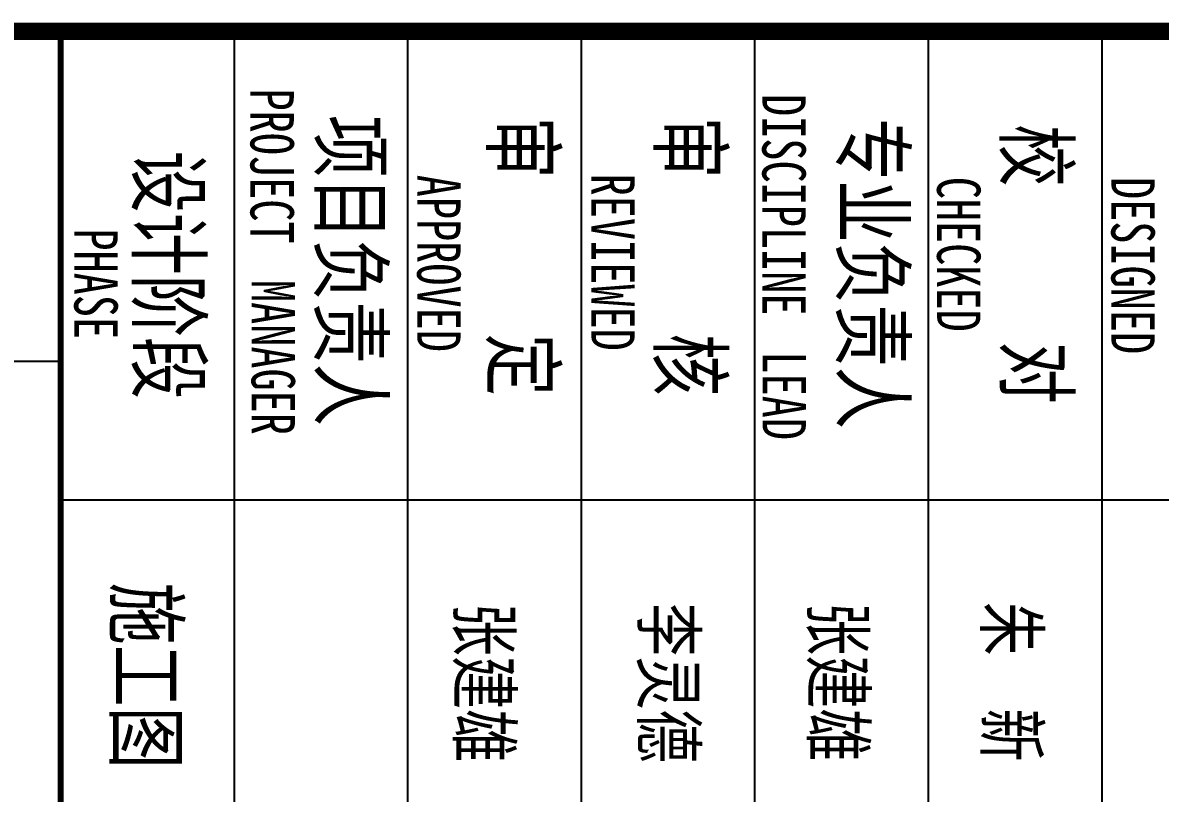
# Model space of a CAD drawing. Extents: x 174641 to 414490, y 73126 to 493158.
# Drawn here: x 366872 to 373428, y 176601 to 181039 of the extents above; entities that cross this region are included whole.
import ezdxf

# ---------------------------------------------------------------- set-up
doc = ezdxf.new("R2010")
doc.units = 0
doc.header["$LTSCALE"] = 1000
doc.header["$MEASUREMENT"] = 0
doc.layers.add('PUB_TITLE', color=7, linetype='Continuous')
doc.styles.add('-宋体', font='', dxfattribs={"width": 0.8})
doc.styles.get('-宋体').set_extended_font_data('SimSun')

msp = doc.modelspace()

# ---------------------------------------------------------------- linework, layer by layer
for p, q in [((356089.8, 180989), (413489.8, 180989)), ((368090.2, 180989), (368090.2, 172989)), ((369090.2, 180989), (369090.2, 172989)), ((370090.2, 180989), (370090.2, 172989)), ((371090.2, 180989), (371090.2, 172989)), ((372090.2, 180989), (372090.2, 172989)), ((373090.2, 180989), (373090.2, 172989)), ((360590.2, 179089), (367090.2, 179089)), ((379090.2, 178289), (367090.2, 178289))]:
    msp.add_line(p, q)
at = {"const_width": 34}
msp.add_lwpolyline([(367090.2, 180989), (367090.2, 172989)], dxfattribs=at)
at = {"layer": 'PUB_TITLE', "const_width": 100}
msp.add_lwpolyline([(413489.8, 180989), (413489.8, 172989), (356090.2, 172989), (356090.2, 180989)], close=True, dxfattribs=at)

# ---------------------------------------------------------------- texts
at = {"style": '-宋体', "width": 0.75}
for s, height, p in [('PROJECT', 250, (368184.3, 180660.2)), ('DISCIPLINE', 250, (371134.4, 180628.6)), ('项目负责人', 350, (368588.2, 180507.2)), ('审     定', 350, (369579.4, 180499)), ('审     核', 350, (370543.2, 180499)), ('专业负责人', 350, (371595.8, 180489.8)), ('校     对', 350, (372539, 180453.6)), ('设计阶段', 350, (367538.2, 180303)), ('APPROVED', 250, (369145.2, 180163.5)), ('REVIEWED', 250, (370148.8, 180170.1)), ('CHECKED', 250, (372141.7, 180152.1)), ('DESIGNED', 250, (373146.1, 180150.7)), ('PHASE', 250, (367169, 179854.5)), ('MANAGER', 250, (368190.7, 179557.7)), ('LEAD', 250, (371135.8, 179146)), ('施工图', 350, (367409.9, 177815)), ('张建雄', 300, (369382, 177698.6)), ('李灵德', 300, (370444.7, 177696.3)), ('张建雄', 300, (371421.9, 177702.7)), ('朱  新', 300, (372421.9, 177702.7))]:
    msp.add_text(s, height=height, rotation=270, dxfattribs=at).set_placement(p)

doc.saveas('drawing.dxf')
